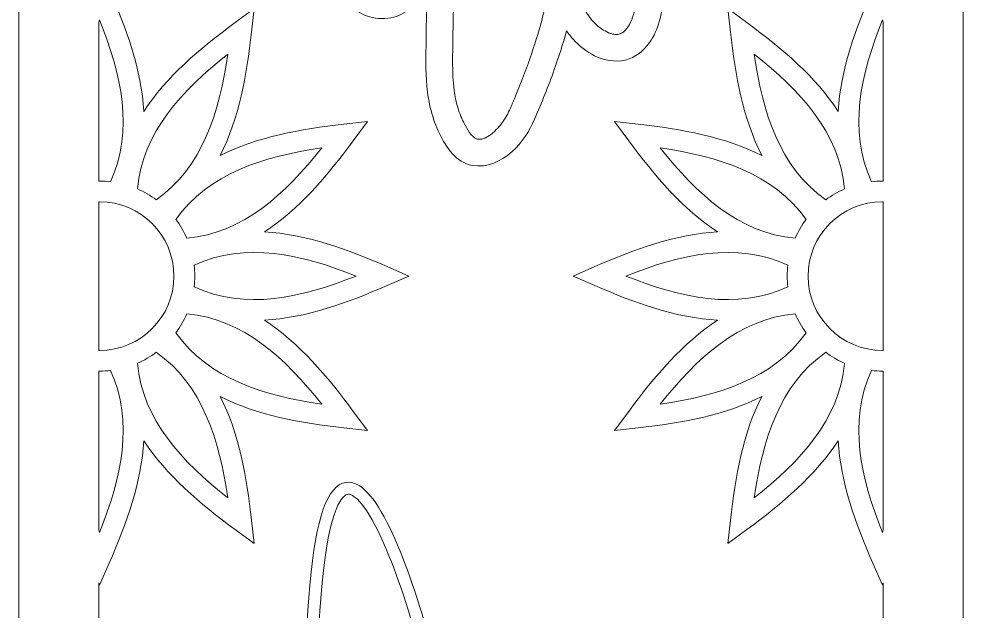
# Model space of a CAD drawing. Extents: x 1260 to 1740, y -1390 to 310.
# Drawn here: x 1259.7 to 1740.1, y -836.2 to -534.7 of the extents above; entities that cross this region are included whole.
import ezdxf

# ---------------------------------------------------------------- set-up
doc = ezdxf.new("R2010")
doc.units = 0
doc.header["$MEASUREMENT"] = 0
doc.layers.add('Layer 1', color=7, linetype='Continuous')

# ---------------------------------------------------------------- blocks, each defined once
blk = doc.blocks.new('block 2')
at = {"layer": 'Layer 1', "lineweight": 0}
for points, knots in [([(1594.127939652422, 214.6141463299191), (1594.127939652422, 214.6141463299191), (1594.127939652422, 215.7941390057003), (1594.127939652422, 215.7941390057003), (1594.127939652422, 267.8441267986691), (1551.937998246172, 310.0341292400753), (1499.897959183673, 310.0341292400753), (1447.857920121173, 310.0341292400753), (1405.667978714923, 267.8441267986691), (1405.667978714923, 215.7941390057003), (1405.667978714923, 215.7941390057003), (1405.667978714923, 214.6141463299191), (1405.667978714923, 214.6141463299191), (1405.667978714923, 214.6141463299191), (1259.718027543048, 214.6141463299191), (1259.718027543048, 214.6141463299191), (1259.718027543048, 214.6141463299191), (1259.718027543048, -1389.625965974768), (1259.718027543048, -1389.625965974768), (1259.718027543048, -1389.625965974768), (1740.077890824297, -1389.625965974768), (1740.077890824297, -1389.625965974768), (1740.077890824297, -1389.625965974768), (1740.077890824297, 214.6141463299191), (1740.077890824297, 214.6141463299191), (1740.077890824297, 214.6141463299191), (1594.127939652422, 214.6141463299191), (1594.127939652422, 214.6141463299191)], [0, 0, 0, 0, 1, 1, 1, 2, 2, 2, 3, 3, 3, 4, 4, 4, 5, 5, 5, 6, 6, 6, 7, 7, 7, 8, 8, 8, 9, 9, 9, 9]), ([(1690.907968949297, -1108.505848787268), (1668.337900589922, -1092.925770662268), (1644.03797383211, -1079.515858552893), (1616.007944535235, -1078.095936677893), (1607.417978714922, -1077.665882966956), (1598.637949418047, -1078.525868318518), (1590.347910355547, -1080.835926912268), (1588.417978714922, -1081.375843904456), (1586.51795430086, -1081.985829256018), (1584.637949418047, -1082.685902498206), (1583.397959183672, -1073.615956209143), (1580.347910355547, -1064.465809724768), (1577.917978714922, -1057.155873201331), (1577.49793476961, -1055.915882966956), (1577.097910355547, -1054.725819490393), (1576.728037308672, -1053.585926912268), (1572.587900589922, -1040.875843904456), (1565.877939652422, -1024.355946443518), (1555.667978714922, -1009.705799959143), (1577.347910355547, -984.8858536700809), (1587.147959183672, -952.5759171466434), (1589.637949418047, -943.2258194903934), (1590.677988480547, -943.3559464435184), (1591.74793476961, -943.4058732013309), (1592.827890824297, -943.3858536700809), (1599.927988480547, -943.2758683185184), (1606.347910355547, -938.8958634357059), (1609.988047074297, -931.6658829669559), (1613.187998246172, -925.3159073810184), (1613.607920121172, -918.1658829669559), (1613.657968949297, -913.3259171466434), (1613.807871293047, -893.6558732013309), (1607.488047074297, -874.0959366778934), (1595.847910355547, -858.2458390216434), (1591.857920121172, -852.8259171466434), (1588.077890824297, -849.0158585528934), (1583.948008011797, -846.2558487872684), (1575.718027543047, -840.7858780841434), (1566.24793476961, -840.1658829669559), (1557.968027543047, -844.5659073810184), (1550.337900589922, -848.6258439044559), (1543.147959183672, -857.3058976153934), (1536.51795430086, -870.4058732013309), (1536.51795430086, -870.4058732013309), (1536.448008011797, -870.2758683185184), (1536.448008011797, -870.2758683185184), (1536.448008011797, -870.2758683185184), (1533.99793476961, -875.6859024982059), (1533.99793476961, -875.6859024982059), (1533.978037308672, -875.7258194903934), (1533.958017777422, -875.7658585528934), (1533.937998246172, -875.8159073810184), (1517.687998246172, -911.6258439044559), (1509.527964066485, -964.4359024982059), (1507.927988480547, -975.6358536700809), (1504.557871293047, -974.9858292560184), (1501.03797383211, -974.5959366778934), (1497.377939652423, -974.5058487872684), (1497.377939652423, -974.5058487872684), (1497.218027543048, -974.5058487872684), (1497.218027543048, -974.5058487872684), (1494.847910355548, -974.5659073810184), (1492.557871293048, -974.7558487872684), (1490.317881058673, -975.0458878497684), (1490.218027543048, -947.3359269122684), (1482.057871293048, -899.5158585528934), (1469.667978714923, -854.4457901935184), (1463.277964066486, -831.1957901935184), (1456.437998246173, -811.3259171466434), (1449.897959183673, -797.0158585528934), (1441.978037308673, -779.6758927325809), (1434.777964066486, -771.0358780841434), (1427.887949418048, -770.6059464435184), (1418.057871293048, -769.9958390216434), (1411.867929886798, -784.5358780841434), (1408.427988480548, -816.3858536700809), (1400.757944535236, -887.4457901935184), (1410.698008011798, -935.2858780841434), (1420.387949418048, -962.9058732013309), (1428.917978714923, -987.2158097247684), (1438.607920121173, -1000.485829256018), (1442.347910355548, -1005.025868318518), (1430.187998246173, -1020.745839021643), (1422.437998246173, -1039.505848787268), (1417.857920121173, -1053.585926912268), (1417.488047074298, -1054.725819490393), (1417.087900589923, -1055.915882966956), (1416.677988480548, -1057.155873201331), (1413.577890824298, -1066.435902498206), (1409.507944535236, -1078.665882966956), (1409.377939652423, -1089.945790193518), (1406.698008011798, -1090.936024568518), (1404.087900589923, -1092.125965974768), (1401.577890824298, -1093.436024568518), (1387.617929886798, -1100.715809724768), (1376.667978714923, -1112.686024568518), (1362.357920121173, -1119.365956209143), (1361.257944535236, -1119.875965974768), (1361.887949418048, -1119.615956209143), (1360.757944535236, -1120.055897615393), (1359.907968949298, -1120.385731599768), (1359.047983597736, -1120.695790193518), (1358.177988480548, -1120.985829256018), (1356.337900589923, -1121.585926912268), (1354.458017777423, -1122.065907381018), (1352.547983597736, -1122.416005037268), (1352.228037308673, -1122.465809724768), (1351.897959183673, -1122.525868318518), (1351.567881058673, -1122.575917146643), (1351.567881058673, -1122.575917146643), (1351.537973832111, -1122.575917146643), (1351.537973832111, -1122.575917146643), (1351.367929886798, -1122.595936677893), (1351.087900589923, -1122.625965974768), (1350.997934769611, -1122.635731599768), (1350.127939652423, -1122.695790193518), (1349.247934769611, -1122.775868318518), (1348.377939652423, -1122.805897615393), (1346.397959183673, -1122.865956209143), (1344.427988480548, -1122.755848787268), (1342.458017777423, -1122.585926912268), (1342.347910355548, -1122.585926912268), (1341.937998246173, -1122.525868318518), (1341.807871293048, -1122.515858552893), (1341.807871293048, -1122.515858552893), (1341.797983597736, -1122.515858552893), (1341.777964066486, -1122.515858552893), (1341.488047074298, -1122.465809724768), (1341.208017777423, -1122.416005037268), (1340.917978714923, -1122.365956209143), (1340.047983597736, -1122.215809724768), (1339.177988480548, -1122.035878084143), (1338.327890824298, -1121.835926912268), (1336.488047074298, -1121.416005037268), (1334.687998246173, -1120.875965974768), (1332.907968949298, -1120.245839021643), (1330.057871293048, -1119.245839021643), (1326.887949418048, -1117.715809724768), (1323.617929886798, -1115.695790193518), (1317.307871293048, -1111.785878084143), (1312.427988480548, -1105.985829256018), (1307.177988480548, -1100.715809724768), (1305.497934769611, -1099.025868318518), (1302.887949418048, -1096.785878084143), (1300.337900589923, -1096.195790193518), (1300.337900589923, -1096.195790193518), (1300.337900589923, -821.8481339435184), (1300.337900589923, -821.8481339435184), (1300.337900589923, -821.8481339435184), (1300.808603714923, -822.9265030841434), (1300.808603714923, -822.9265030841434), (1300.808603714923, -822.9265030841434), (1305.641123246173, -811.8544815997684), (1305.641123246173, -811.8544815997684), (1314.521128128986, -791.5117081622684), (1322.140024613361, -770.4252823810184), (1323.282114457111, -749.4770401935184), (1334.745127152423, -767.0434464435184), (1351.873300980548, -781.4975480060184), (1369.731211136798, -794.6728409747684), (1369.731211136798, -794.6728409747684), (1379.452890824298, -801.8444718341434), (1379.452890824298, -801.8444718341434), (1379.452890824298, -801.8444718341434), (1378.102793168048, -789.8403214435184), (1378.102793168048, -789.8403214435184), (1375.620737503986, -767.7770890216434), (1371.665049027423, -745.7067765216434), (1362.174692582111, -726.9909562091434), (1380.888681839923, -736.4787491778934), (1402.955820511798, -740.4338273028934), (1425.016123246173, -742.9152726153934), (1425.016123246173, -742.9152726153934), (1437.020273636798, -744.2656144122684), (1437.020273636798, -744.2656144122684), (1437.020273636798, -744.2656144122684), (1429.848642777423, -734.5439347247684), (1429.848642777423, -734.5439347247684), (1416.671884964923, -716.6835831622684), (1402.215586136798, -699.5532120685184), (1384.646006058673, -688.0903214435184), (1405.591196488361, -686.9462784747684), (1426.674082230548, -679.3283585528934), (1447.013925980548, -670.4496964435184), (1447.013925980548, -670.4496964435184), (1458.086069535236, -665.6171769122684), (1458.086069535236, -665.6171769122684), (1458.086069535236, -665.6171769122684), (1447.013925980548, -660.7846573810184), (1447.013925980548, -660.7846573810184), (1426.671152543048, -651.9047745685184), (1405.585337113361, -644.2858780841434), (1384.637339066486, -643.1437882403934), (1402.203867386798, -631.6806534747684), (1416.658213089923, -614.5524796466434), (1429.833261918048, -596.6945694903934), (1429.833261918048, -596.6945694903934), (1437.004892777423, -586.9726456622684), (1437.004892777423, -586.9726456622684), (1437.004892777423, -586.9726456622684), (1425.000742386798, -588.3229874591434), (1425.000742386798, -588.3229874591434), (1402.938120316486, -590.8049210528934), (1380.867929886798, -594.7607315997684), (1362.152231644611, -604.2504776935184), (1371.639414261798, -585.5363663653934), (1375.594370316486, -563.4692276935184), (1378.075937699298, -541.4096573810184), (1378.075937699298, -541.4096573810184), (1379.426157425861, -529.4055069903934), (1379.426157425861, -529.4055069903934), (1379.426157425861, -529.4055069903934), (1369.704355668048, -536.5771378497684), (1369.704355668048, -536.5771378497684), (1351.844736527423, -549.7529190997684), (1334.715219925861, -564.2087296466434), (1323.251963089923, -581.7768448810184), (1322.108408402423, -560.8317765216434), (1314.490000199298, -539.7497452716434), (1305.610361527423, -519.4118546466434), (1305.610361527423, -519.4118546466434), (1300.777719925861, -508.3398331622684), (1300.777719925861, -508.3398331622684), (1300.777719925861, -508.3398331622684), (1300.337900589923, -509.3474015216434), (1300.337900589923, -509.3474015216434), (1300.337900589923, -509.3474015216434), (1300.337900589923, 174.0040999432003), (1300.337900589923, 174.0040999432003), (1300.337900589923, 174.0040999432003), (1431.427988480548, 174.0040999432003), (1431.427988480548, 174.0040999432003), (1440.738047074298, 160.9741316814816), (1453.677988480548, 150.7141219158566), (1468.767954300861, 144.6941023846066), (1468.247934769611, 144.3441267986691), (1467.728037308673, 143.9941512127316), (1467.218027543048, 143.6341048260128), (1467.218027543048, 143.6341048260128), (1466.897959183673, 143.4141341228878), (1466.897959183673, 143.4141341228878), (1432.978037308673, 119.3841048260128), (1405.948008011798, 76.2141219158566), (1386.557871293048, 15.09412679866909), (1368.667978714923, -41.26585855289341), (1360.988047074298, -101.2057999591434), (1357.687998246173, -141.5659073810184), (1354.797983597736, -177.1758927325809), (1352.488047074298, -211.8858536700809), (1356.157968949298, -244.9457901935184), (1360.698008011798, -285.8359269122684), (1373.687998246173, -316.2658585528934), (1395.847910355548, -338.0058487872684), (1403.817881058673, -345.8259171466434), (1412.847910355548, -352.6358536700809), (1422.667978714923, -358.3559464435184), (1416.857920121173, -358.9158829669559), (1411.067881058673, -359.6159562091434), (1405.307871293048, -360.5558976153934), (1390.177988480548, -363.0358780841434), (1375.137949418048, -367.4359024982059), (1361.837900589923, -375.2057999591434), (1354.857920121173, -379.2958878497684), (1348.347910355548, -384.3459366778934), (1342.718027543048, -390.1458634357059), (1337.817881058673, -395.2057999591434), (1333.317881058673, -400.8159073810184), (1329.547983597736, -406.7758683185184), (1327.427988480548, -410.1358536700809), (1325.677988480548, -413.6558732013309), (1324.167978714923, -417.3259171466434), (1322.677988480548, -420.9457901935184), (1321.807871293048, -424.6358536700809), (1321.367929886798, -428.5258683185184), (1320.488047074298, -436.4359024982059), (1323.407968949298, -444.4158829669559), (1329.087900589923, -449.9758194903934), (1332.617929886798, -453.4359024982059), (1337.137949418048, -456.0058487872684), (1341.978037308673, -457.0659073810184), (1346.847910355548, -458.1159562091434), (1351.567881058673, -457.9058732013309), (1356.417978714923, -456.8659562091434), (1358.037973832111, -456.5258683185184), (1359.677988480548, -456.2958878497684), (1361.327890824298, -456.0458878497684), (1361.057871293048, -459.4058732013309), (1361.277964066486, -462.7458390216434), (1361.897959183673, -466.0659073810184), (1363.198008011798, -473.0158585528934), (1367.187998246173, -479.5959366778934), (1373.208017777423, -483.4058732013309), (1378.257944535236, -486.5959366778934), (1384.708017777423, -487.5959366778934), (1390.557871293048, -486.8559464435184), (1393.587900589923, -486.4557999591434), (1396.517954300861, -485.8858536700809), (1399.357920121173, -484.7158097247684), (1402.557871293048, -483.4058732013309), (1405.567881058673, -481.8659562091434), (1408.387949418048, -479.8259171466434), (1409.968027543048, -478.6859024982059), (1411.468027543048, -477.4758194903934), (1412.927988480548, -476.2158097247684), (1413.087900589923, -483.0558976153934), (1413.647959183673, -489.8559464435184), (1414.667978714923, -496.6159562091434), (1415.777964066486, -504.0058487872684), (1417.647959183673, -511.2758683185184), (1420.927988480548, -518.0258683185184), (1424.238047074298, -524.8259171466434), (1429.448008011798, -530.3758439044559), (1436.577890824298, -533.1159562091434), (1440.517954300861, -534.6258439044559), (1444.887949418048, -534.7958878497684), (1449.017954300861, -534.1458634357059), (1452.787973832111, -533.5458878497684), (1456.097910355548, -531.6059464435184), (1458.997934769611, -529.1957901935184), (1462.687998246173, -526.1358536700809), (1465.287973832111, -521.8958634357059), (1467.397959183673, -517.5258683185184), (1467.247934769611, -526.8058976153934), (1466.997934769611, -536.0959366778934), (1466.877939652423, -545.3758439044559), (1466.787973832111, -553.2057999591434), (1466.537973832111, -561.0759171466434), (1467.267954300861, -568.8858536700809), (1468.057871293048, -577.3659562091434), (1469.988047074298, -585.4058732013309), (1473.667978714923, -593.1159562091434), (1476.997934769611, -600.0959366778934), (1482.157968949298, -607.8259171466434), (1490.397959183673, -609.2558487872684), (1498.097910355548, -610.5859269122684), (1505.007944535235, -607.2558487872684), (1510.647959183672, -602.2057999591434), (1515.698008011797, -597.6957901935184), (1519.407968949297, -591.8958634357059), (1522.077890824297, -585.7158097247684), (1525.667978714922, -577.4058732013309), (1529.067881058672, -569.0158585528934), (1532.107920121172, -560.4958390216434), (1534.417978714922, -554.0158585528934), (1536.51795430086, -547.4557999591434), (1538.337900589922, -540.8259171466434), (1539.397959183672, -542.3359269122684), (1540.547983597735, -543.7758683185184), (1541.797983597735, -545.1458634357059), (1544.817881058672, -548.4958390216434), (1548.547983597735, -551.5258683185184), (1552.627939652422, -553.4658097247684), (1557.567881058672, -555.8058976153934), (1562.857920121172, -556.9158829669559), (1568.26795430086, -555.6258439044559), (1573.437998246172, -554.3958634357059), (1577.468027543047, -550.9557999591434), (1580.53797383211, -546.7858780841434), (1582.867929886797, -543.6258439044559), (1584.377939652422, -539.7858780841434), (1585.51795430086, -536.0659073810184), (1586.78797383211, -531.8858536700809), (1587.448008011797, -527.5859269122684), (1588.007944535235, -523.2658585528934), (1588.897959183672, -516.2358292560184), (1589.01795430086, -509.1458634357059), (1588.978037308672, -502.0659073810184), (1588.927988480547, -493.8359269122684), (1588.708017777422, -485.5859269122684), (1588.208017777422, -477.3758439044559), (1588.317881058672, -477.4658097247684), (1588.448008011797, -477.5759171466434), (1588.557871293047, -477.6658829669559), (1593.657968949297, -481.6658829669559), (1599.327890824297, -485.0659073810184), (1605.76795430086, -486.3359269122684), (1608.718027543047, -486.9158829669559), (1611.78797383211, -487.2658585528934), (1614.797983597735, -486.9958390216434), (1618.427988480547, -486.6859024982059), (1621.667978714922, -485.8858536700809), (1624.968027543047, -484.2958878497684), (1631.327890824297, -481.2358292560184), (1635.597910355547, -474.7558487872684), (1637.427988480547, -468.0959366778934), (1638.507944535235, -464.1558732013309), (1638.757944535235, -460.0959366778934), (1638.468027543047, -456.0659073810184), (1639.147959183672, -456.1758927325809), (1639.817881058672, -456.2758683185184), (1640.468027543047, -456.3758439044559), (1643.907968949297, -456.9158829669559), (1647.327890824297, -457.7758683185184), (1650.827890824297, -457.8159073810184), (1655.738047074297, -457.8858536700809), (1660.677988480547, -456.6859024982059), (1664.978037308672, -454.3159073810184), (1668.988047074297, -452.0859269122684), (1672.468027543047, -448.6558732013309), (1674.877939652422, -444.7558487872684), (1677.107920121172, -441.1458634357059), (1678.208017777422, -437.0358780841434), (1678.51795430086, -432.8259171466434), (1678.78797383211, -429.1957901935184), (1678.208017777422, -425.4158829669559), (1677.228037308672, -421.9158829669559), (1676.177988480547, -418.1957901935184), (1674.597910355547, -414.5859269122684), (1672.797983597735, -411.1758927325809), (1669.387949418047, -404.7558487872684), (1664.907968949297, -398.8758439044559), (1660.117929886797, -393.4557999591434), (1654.948008011797, -387.6059464435184), (1649.027964066485, -382.4658097247684), (1642.547983597735, -378.0959366778934), (1629.807871293047, -369.5258683185184), (1614.887949418047, -364.4457901935184), (1599.897959183672, -361.5358780841434), (1593.087900589922, -360.2057999591434), (1586.228037308672, -359.2658585528934), (1579.347910355547, -358.5558976153934), (1589.277964066485, -352.7958878497684), (1598.417978714922, -345.9058732013309), (1606.478037308672, -338.0058487872684), (1628.637949418047, -316.2658585528934), (1641.627939652422, -285.8359269122684), (1646.167978714922, -244.9457901935184), (1649.837900589922, -211.8858536700809), (1647.527964066485, -177.1758927325809), (1644.637949418047, -141.5659073810184), (1641.337900589922, -101.2057999591434), (1633.657968949297, -41.26585855289341), (1615.76795430086, 15.09412679866909), (1596.377939652422, 76.2141219158566), (1569.347910355547, 119.3841048260128), (1535.417978714922, 143.4241438885128), (1535.417978714922, 143.4241438885128), (1535.137949418047, 143.6141463299191), (1535.137949418047, 143.6141463299191), (1534.297983597735, 144.2041121502316), (1533.448008011797, 144.7641097088253), (1532.587900589922, 145.3041487713253), (1547.01795430086, 151.4041243572628), (1559.397959183672, 161.4141341228878), (1568.387949418047, 174.0040999432003), (1568.387949418047, 174.0040999432003), (1699.458017777422, 174.0040999432003), (1699.458017777422, 174.0040999432003), (1699.458017777422, 174.0040999432003), (1699.458017777422, -509.3474015216434), (1699.458017777422, -509.3474015216434), (1699.458017777422, -509.3474015216434), (1699.018198441485, -508.3398331622684), (1699.018198441485, -508.3398331622684), (1699.018198441485, -508.3398331622684), (1694.185556839922, -519.4118546466434), (1694.185556839922, -519.4118546466434), (1685.305918168047, -539.7497452716434), (1677.687509964922, -560.8317765216434), (1676.543955277422, -581.7768448810184), (1665.080698441485, -564.2087296466434), (1647.951181839922, -549.7529190997684), (1630.091562699297, -536.5771378497684), (1630.091562699297, -536.5771378497684), (1620.369760941485, -529.4055069903934), (1620.369760941485, -529.4055069903934), (1620.369760941485, -529.4055069903934), (1621.719980668047, -541.4096573810184), (1621.719980668047, -541.4096573810184), (1624.20154805086, -563.4692276935184), (1628.156504105547, -585.5363663653934), (1637.643686722735, -604.2504776935184), (1618.927988480547, -594.7607315997684), (1596.85779805086, -590.8049210528934), (1574.795175980547, -588.3229874591434), (1574.795175980547, -588.3229874591434), (1562.791025589922, -586.9726456622684), (1562.791025589922, -586.9726456622684), (1562.791025589922, -586.9726456622684), (1569.962656449297, -596.6945694903934), (1569.962656449297, -596.6945694903934), (1583.137705277422, -614.5524796466434), (1597.592050980547, -631.6806534747684), (1615.15857930086, -643.1437882403934), (1594.210581253985, -644.2858780841434), (1573.124765824297, -651.9047745685184), (1552.781992386797, -660.7846573810184), (1552.781992386797, -660.7846573810184), (1541.70984883211, -665.6171769122684), (1541.70984883211, -665.6171769122684), (1541.70984883211, -665.6171769122684), (1552.781992386797, -670.4496964435184), (1552.781992386797, -670.4496964435184), (1573.121836136797, -679.3283585528934), (1594.204721878985, -686.9462784747684), (1615.149912308672, -688.0903214435184), (1597.580332230547, -699.5532120685184), (1583.124033402422, -716.6835831622684), (1569.947275589922, -734.5439347247684), (1569.947275589922, -734.5439347247684), (1562.775644730547, -744.2656144122684), (1562.775644730547, -744.2656144122684), (1562.775644730547, -744.2656144122684), (1574.779795121172, -742.9152726153934), (1574.779795121172, -742.9152726153934), (1596.840097855547, -740.4338273028934), (1618.907236527422, -736.4787491778934), (1637.621225785235, -726.9909562091434), (1628.130869339922, -745.7067765216434), (1624.17518086336, -767.7770890216434), (1621.693125199297, -789.8403214435184), (1621.693125199297, -789.8403214435184), (1620.343027543047, -801.8444718341434), (1620.343027543047, -801.8444718341434), (1620.343027543047, -801.8444718341434), (1630.064707230547, -794.6728409747684), (1630.064707230547, -794.6728409747684), (1647.922617386797, -781.4975480060184), (1665.050791214922, -767.0434464435184), (1676.513803910235, -749.4770401935184), (1677.655893753985, -770.4252823810184), (1685.27479023836, -791.5117081622684), (1694.154795121172, -811.8544815997684), (1694.154795121172, -811.8544815997684), (1698.987314652422, -822.9265030841434), (1698.987314652422, -822.9265030841434), (1698.987314652422, -822.9265030841434), (1699.458017777422, -821.8481339435184), (1699.458017777422, -821.8481339435184), (1699.458017777422, -821.8481339435184), (1699.458017777422, -1114.545887849768), (1699.458017777422, -1114.545887849768), (1696.627939652422, -1112.505848787268), (1693.777964066485, -1110.485829256018), (1690.907968949297, -1108.505848787268)], [0, 0, 0, 0, 1, 1, 1, 2, 2, 2, 3, 3, 3, 4, 4, 4, 5, 5, 5, 6, 6, 6, 7, 7, 7, 8, 8, 8, 9, 9, 9, 10, 10, 10, 11, 11, 11, 12, 12, 12, 13, 13, 13, 14, 14, 14, 15, 15, 15, 16, 16, 16, 17, 17, 17, 18, 18, 18, 19, 19, 19, 20, 20, 20, 21, 21, 21, 22, 22, 22, 23, 23, 23, 24, 24, 24, 25, 25, 25, 26, 26, 26, 27, 27, 27, 28, 28, 28, 29, 29, 29, 30, 30, 30, 31, 31, 31, 32, 32, 32, 33, 33, 33, 34, 34, 34, 35, 35, 35, 36, 36, 36, 37, 37, 37, 38, 38, 38, 39, 39, 39, 40, 40, 40, 41, 41, 41, 42, 42, 42, 43, 43, 43, 44, 44, 44, 45, 45, 45, 46, 46, 46, 47, 47, 47, 48, 48, 48, 49, 49, 49, 50, 50, 50, 51, 51, 51, 52, 52, 52, 53, 53, 53, 54, 54, 54, 55, 55, 55, 56, 56, 56, 57, 57, 57, 58, 58, 58, 59, 59, 59, 60, 60, 60, 61, 61, 61, 62, 62, 62, 63, 63, 63, 64, 64, 64, 65, 65, 65, 66, 66, 66, 67, 67, 67, 68, 68, 68, 69, 69, 69, 70, 70, 70, 71, 71, 71, 72, 72, 72, 73, 73, 73, 74, 74, 74, 75, 75, 75, 76, 76, 76, 77, 77, 77, 78, 78, 78, 79, 79, 79, 80, 80, 80, 81, 81, 81, 82, 82, 82, 83, 83, 83, 84, 84, 84, 85, 85, 85, 86, 86, 86, 87, 87, 87, 88, 88, 88, 89, 89, 89, 90, 90, 90, 91, 91, 91, 92, 92, 92, 93, 93, 93, 94, 94, 94, 95, 95, 95, 96, 96, 96, 97, 97, 97, 98, 98, 98, 99, 99, 99, 100, 100, 100, 101, 101, 101, 102, 102, 102, 103, 103, 103, 104, 104, 104, 105, 105, 105, 106, 106, 106, 107, 107, 107, 108, 108, 108, 109, 109, 109, 110, 110, 110, 111, 111, 111, 112, 112, 112, 113, 113, 113, 114, 114, 114, 115, 115, 115, 116, 116, 116, 117, 117, 117, 118, 118, 118, 119, 119, 119, 120, 120, 120, 121, 121, 121, 122, 122, 122, 123, 123, 123, 124, 124, 124, 125, 125, 125, 126, 126, 126, 127, 127, 127, 128, 128, 128, 129, 129, 129, 130, 130, 130, 131, 131, 131, 132, 132, 132, 133, 133, 133, 134, 134, 134, 135, 135, 135, 136, 136, 136, 137, 137, 137, 138, 138, 138, 139, 139, 139, 140, 140, 140, 141, 141, 141, 142, 142, 142, 143, 143, 143, 144, 144, 144, 145, 145, 145, 146, 146, 146, 147, 147, 147, 148, 148, 148, 149, 149, 149, 150, 150, 150, 151, 151, 151, 152, 152, 152, 153, 153, 153, 154, 154, 154, 155, 155, 155, 156, 156, 156, 157, 157, 157, 158, 158, 158, 159, 159, 159, 160, 160, 160, 161, 161, 161, 162, 162, 162, 163, 163, 163, 164, 164, 164, 165, 165, 165, 166, 166, 166, 167, 167, 167, 168, 168, 168, 169, 169, 169, 170, 170, 170, 171, 171, 171, 172, 172, 172, 173, 173, 173, 174, 174, 174, 175, 175, 175, 176, 176, 176, 177, 177, 177, 178, 178, 178, 178]), ([(1567.157968949297, -541.3758439044559), (1566.877939652422, -541.5558976153934), (1566.587900589922, -541.7358292560184), (1566.28797383211, -541.9058732013309), (1566.187998246172, -541.9557999591434), (1565.927988480547, -542.0859269122684), (1565.718027543047, -542.1758927325809), (1565.647959183672, -542.2158097247684), (1565.577890824297, -542.2358292560184), (1565.547983597735, -542.2458390216434), (1565.137949418047, -542.3758439044559), (1564.708017777422, -542.4658097247684), (1564.297983597735, -542.5659073810184), (1563.687998246172, -542.5959366778934), (1563.077890824297, -542.5959366778934), (1562.468027543047, -542.5558976153934), (1561.968027543047, -542.4557999591434), (1561.478037308672, -542.3459366778934), (1560.988047074297, -542.2158097247684), (1560.687998246172, -542.1159562091434), (1560.387949418047, -542.0258683185184), (1560.087900589922, -541.9258927325809), (1559.968027543047, -541.8758439044559), (1559.797983597735, -541.8058976153934), (1559.627939652422, -541.7358292560184), (1558.478037308672, -541.1658829669559), (1557.337900589922, -540.5759171466434), (1556.24793476961, -539.8459366778934), (1555.897959183672, -539.6159562091434), (1555.557871293047, -539.3659562091434), (1555.208017777422, -539.1159562091434), (1554.617929886797, -538.6358536700809), (1554.03797383211, -538.1358536700809), (1553.478037308672, -537.6059464435184), (1552.347910355547, -536.5558976153934), (1551.28797383211, -535.4158829669559), (1550.297983597735, -534.2158097247684), (1550.317881058672, -534.2558487872684), (1550.357920121172, -534.2958878497684), (1550.387949418047, -534.3459366778934), (1550.347910355547, -534.2958878497684), (1550.317881058672, -534.2558487872684), (1550.277964066485, -534.2057999591434), (1550.277964066485, -534.2057999591434), (1550.277964066485, -534.1960343341434), (1550.277964066485, -534.1960343341434), (1550.278818558672, -534.1970108966434), (1550.279795121172, -534.1983536700809), (1550.280527543047, -534.1993302325809), (1550.285288285235, -534.2053116778934), (1550.290781449297, -534.2106827716434), (1550.295664261797, -534.2165421466434), (1549.913828324297, -533.6706437091434), (1549.77381367586, -533.4811905841434), (1549.761728714922, -533.4732560138309), (1549.76111836336, -533.4711808185184), (1549.757944535235, -533.4694718341434), (1549.757944535235, -533.4658097247684), (1549.317881058672, -532.8559464435184), (1548.927988480547, -532.2358292560184), (1548.53797383211, -531.5959366778934), (1547.647959183672, -530.1258439044559), (1546.877939652422, -528.5959366778934), (1546.157968949297, -527.0258683185184), (1546.137949418047, -526.9658097247684), (1546.107920121172, -526.8858536700809), (1546.087900589922, -526.8259171466434), (1545.907968949297, -526.3559464435184), (1545.728037308672, -525.8858536700809), (1545.557871293047, -525.4058732013309), (1545.26795430086, -524.5759171466434), (1545.007944535235, -523.7258194903934), (1544.76795430086, -522.8758439044559), (1544.317881058672, -521.2858780841434), (1543.988047074297, -519.6658829669559), (1543.728037308672, -518.0458878497684), (1543.667978714922, -517.4958390216434), (1543.617929886797, -516.9557999591434), (1543.577890824297, -516.4058732013309), (1543.958017777422, -513.9158829669559), (1544.297983597735, -511.4158829669559), (1544.577890824297, -508.8958634357059), (1544.797983597735, -506.8459366778934), (1544.988047074297, -504.7858780841434), (1545.127939652422, -502.7358292560184), (1545.367929886797, -499.3559464435184), (1542.357920121172, -496.4658097247684), (1539.218027543047, -496.0358780841434), (1535.827890824297, -495.5859269122684), (1532.777964066485, -497.6558732013309), (1531.74793476961, -500.9258927325809), (1530.208017777422, -505.8359269122684), (1529.667978714922, -510.9258927325809), (1529.958017777422, -515.9858292560184), (1527.78797383211, -529.0859269122684), (1524.187998246172, -541.9258927325809), (1519.827890824297, -554.4658097247684), (1517.377939652422, -561.5058487872684), (1514.677988480547, -568.4557999591434), (1511.817881058672, -575.3459366778934), (1511.757944535235, -575.4557999591434), (1511.607920121172, -575.8359269122684), (1511.488047074297, -576.1159562091434), (1511.407968949297, -576.3058976153934), (1511.327890824297, -576.4958390216434), (1511.28797383211, -576.5759171466434), (1510.917978714922, -577.4557999591434), (1510.53797383211, -578.3359269122684), (1510.157968949297, -579.2158097247684), (1509.597910355547, -580.5058487872684), (1509.03797383211, -581.7758683185184), (1508.387949418047, -583.0058487872684), (1507.757944535235, -584.1957901935184), (1507.077890824297, -585.3659562091434), (1506.327890824297, -586.4858292560184), (1505.988047074297, -586.9958390216434), (1505.647959183672, -587.4958390216434), (1505.28797383211, -587.9958390216434), (1505.24793476961, -588.0558976153934), (1505.137949418047, -588.1859024982059), (1505.03797383211, -588.3259171466434), (1504.968027543047, -588.4158829669559), (1504.887949418047, -588.4958390216434), (1504.857920121172, -588.5458878497684), (1503.897959183672, -589.7158097247684), (1502.877939652422, -590.8359269122684), (1501.777964066485, -591.8758439044559), (1501.327890824297, -592.3159073810184), (1500.837900589923, -592.7258194903934), (1500.347910355548, -593.1458634357059), (1500.107920121173, -593.2858780841434), (1499.637949418048, -593.7057999591434), (1499.567881058673, -593.7558487872684), (1499.027964066486, -594.1159562091434), (1498.478037308673, -594.4658097247684), (1497.907968949298, -594.7858780841434), (1497.597910355548, -594.9658097247684), (1497.277964066486, -595.1258439044559), (1496.958017777423, -595.2958878497684), (1496.897959183673, -595.3259171466434), (1496.777964066486, -595.3758439044559), (1496.667978714923, -595.4258927325809), (1496.617929886798, -595.4557999591434), (1496.567881058673, -595.4758194903934), (1496.527964066486, -595.4858292560184), (1496.247934769611, -595.5859269122684), (1495.958017777423, -595.6758927325809), (1495.677988480548, -595.7558487872684), (1495.357920121173, -595.8459366778934), (1495.037973832111, -595.9258927325809), (1494.708017777423, -595.9858292560184), (1494.287973832111, -596.0058487872684), (1493.857920121173, -596.0058487872684), (1493.427988480548, -595.9958390216434), (1493.177988480548, -595.9359024982059), (1492.937998246173, -595.8858536700809), (1492.698008011798, -595.8058976153934), (1492.597910355548, -595.7858780841434), (1492.517954300861, -595.7558487872684), (1492.437998246173, -595.7158097247684), (1491.997934769611, -595.4858292560184), (1491.577890824298, -595.2358292560184), (1491.167978714923, -594.9658097247684), (1491.027964066486, -594.8659562091434), (1490.907968949298, -594.7458390216434), (1490.787973832111, -594.6458634357059), (1490.267954300861, -594.1558732013309), (1489.807871293048, -593.6258439044559), (1489.327890824298, -593.0959366778934), (1489.167978714923, -592.8559464435184), (1488.988047074298, -592.6059464435184), (1488.827890824298, -592.3559464435184), (1487.827890824298, -590.8459366778934), (1486.937998246173, -589.2558487872684), (1486.127939652423, -587.6458634357059), (1485.728037308673, -586.8958634357059), (1485.367929886798, -586.1258439044559), (1485.017954300861, -585.3659562091434), (1485.007944535236, -585.3359269122684), (1484.997934769611, -585.3259171466434), (1484.997934769611, -585.2958878497684), (1484.997934769611, -585.2958878497684), (1484.997934769611, -585.2958878497684), (1484.997934769611, -585.2858780841434), (1484.997934769611, -585.2858780841434), (1484.958017777423, -585.2057999591434), (1484.867929886798, -584.9858292560184), (1484.857920121173, -584.9658097247684), (1484.847910355548, -584.9557999591434), (1484.837900589923, -584.9457901935184), (1484.827890824298, -584.9258927325809), (1484.827890824298, -584.9058732013309), (1484.807871293048, -584.8858536700809), (1484.787973832111, -584.8259171466434), (1484.757944535236, -584.7758683185184), (1484.728037308673, -584.7158097247684), (1484.728037308673, -584.7057999591434), (1484.718027543048, -584.6859024982059), (1484.708017777423, -584.6658829669559), (1484.708017777423, -584.6658829669559), (1484.708017777423, -584.6558732013309), (1484.708017777423, -584.6558732013309), (1484.667978714923, -584.5458878497684), (1484.617929886798, -584.4457901935184), (1484.587900589923, -584.3559464435184), (1483.997934769611, -582.8659562091434), (1483.468027543048, -581.3459366778934), (1483.007944535236, -579.8058976153934), (1482.157968949298, -576.9557999591434), (1481.557871293048, -574.0358780841434), (1481.127939652423, -571.0859269122684), (1480.037973832111, -561.9758194903934), (1480.407968949298, -552.7158097247684), (1480.527964066486, -543.5659073810184), (1480.687998246173, -532.0959366778934), (1481.027964066486, -520.6159562091434), (1481.127939652423, -509.1558732013309), (1481.187998246173, -502.7158097247684), (1481.157968949298, -496.2558487872684), (1480.988047074298, -489.8058976153934), (1480.907968949298, -487.0659073810184), (1479.327890824298, -484.6558732013309), (1476.797983597736, -483.5959366778934), (1474.238047074298, -482.5158585528934), (1471.377939652423, -483.0959366778934), (1469.357920121173, -484.9958390216434), (1464.087900589923, -489.9359024982059), (1461.437998246173, -497.1159562091434), (1458.728037308673, -503.6258439044559), (1458.427988480548, -504.3259171466434), (1458.137949418048, -505.0358780841434), (1457.837900589923, -505.7458390216434), (1457.667978714923, -506.1658829669559), (1457.478037308673, -506.5859269122684), (1457.287973832111, -507.0158585528934), (1456.627939652423, -508.5358780841434), (1455.937998246173, -510.0558976153934), (1455.177988480548, -511.5458878497684), (1454.458017777423, -512.9758194903934), (1453.667978714923, -514.3758439044559), (1452.797983597736, -515.7158097247684), (1452.607920121173, -516.0158585528934), (1452.407968949298, -516.3159073810184), (1452.198008011798, -516.6059464435184), (1452.177988480548, -516.6458634357059), (1452.147959183673, -516.6859024982059), (1452.117929886798, -516.7258194903934), (1452.077890824298, -516.7858780841434), (1452.037973832111, -516.8359269122684), (1451.997934769611, -516.8858536700809), (1451.978037308673, -516.9058732013309), (1451.968027543048, -516.9158829669559), (1451.958017777423, -516.9359024982059), (1451.958017777423, -516.9359024982059), (1451.948008011798, -516.9359024982059), (1451.948008011798, -516.9359024982059), (1451.948008011798, -516.9359024982059), (1451.948008011798, -516.9359024982059), (1451.948008011798, -516.9457901935184), (1451.937998246173, -516.9557999591434), (1451.927988480548, -516.9557999591434), (1451.917978714923, -516.9658097247684), (1451.877939652423, -517.0158585528934), (1451.837900589923, -517.0859269122684), (1451.787973832111, -517.1358536700809), (1451.777964066486, -517.1458634357059), (1451.767954300861, -517.1458634357059), (1451.767954300861, -517.1558732013309), (1451.747934769611, -517.1957901935184), (1451.718027543048, -517.2258194903934), (1451.687998246173, -517.2558487872684), (1451.677988480548, -517.2658585528934), (1451.677988480548, -517.2658585528934), (1451.677988480548, -517.2758683185184), (1451.677988480548, -517.2758683185184), (1451.667978714923, -517.2758683185184), (1451.657968949298, -517.2858780841434), (1451.657968949298, -517.2958878497684), (1451.657968949298, -517.2958878497684), (1451.647959183673, -517.2958878497684), (1451.617929886798, -517.3359269122684), (1451.587900589923, -517.3758439044559), (1451.557871293048, -517.4158829669559), (1451.337900589923, -517.6658829669559), (1451.137949418048, -517.8958634357059), (1450.907968949298, -518.1358536700809), (1450.587900589923, -518.4658097247684), (1450.257944535236, -518.7758683185184), (1449.917978714923, -519.0859269122684), (1450.047983597736, -518.9858292560184), (1450.137949418048, -518.9058732013309), (1450.198008011798, -518.8758439044559), (1450.067881058673, -518.9958390216434), (1449.787973832111, -519.2358292560184), (1449.527964066486, -519.4158829669559), (1449.517954300861, -519.4258927325809), (1449.497934769611, -519.4359024982059), (1449.488047074298, -519.4557999591434), (1449.468027543048, -519.4758194903934), (1449.437998246173, -519.4958390216434), (1449.407968949298, -519.5058487872684), (1449.087900589923, -519.7158097247684), (1448.747934769611, -519.9258927325809), (1448.407968949298, -520.1258439044559), (1448.228037308673, -520.2158097247684), (1448.037973832111, -520.3058976153934), (1447.857920121173, -520.4058732013309), (1447.807871293048, -520.4258927325809), (1447.738047074298, -520.4457901935184), (1447.687998246173, -520.4658097247684), (1447.147959183673, -520.6358536700809), (1446.607920121173, -520.7658585528934), (1446.047983597736, -520.8758439044559), (1445.137949418048, -520.9359024982059), (1444.228037308673, -520.9158829669559), (1443.317881058673, -520.8459366778934), (1442.488047074298, -520.6957901935184), (1441.657968949298, -520.4758194903934), (1440.847910355548, -520.2057999591434), (1440.637949418048, -520.1059464435184), (1440.327890824298, -519.9958390216434), (1440.218027543048, -519.9457901935184), (1439.667978714923, -519.6658829669559), (1439.147959183673, -519.3559464435184), (1438.627939652423, -519.0158585528934), (1438.497934769611, -518.9258927325809), (1438.357920121173, -518.8259171466434), (1438.228037308673, -518.7358292560184), (1437.807871293048, -518.3858536700809), (1437.417978714923, -518.0358780841434), (1437.037973832111, -517.6458634357059), (1436.667978714923, -517.2958878497684), (1436.337900589923, -516.9158829669559), (1436.007944535236, -516.5358780841434), (1436.037973832111, -516.5759171466434), (1436.057871293048, -516.6059464435184), (1436.067881058673, -516.6258439044559), (1436.017954300861, -516.5859269122684), (1435.887949418048, -516.4258927325809), (1435.747934769611, -516.2458390216434), (1435.827890824298, -516.3459366778934), (1435.927988480548, -516.4359024982059), (1436.007944535236, -516.5358780841434), (1435.917978714923, -516.4258927325809), (1435.747934769611, -516.2158097247684), (1435.458017777423, -515.8858536700809), (1435.478037308673, -515.9058732013309), (1435.497934769611, -515.9359024982059), (1435.507944535236, -515.9557999591434), (1435.497934769611, -515.9359024982059), (1435.478037308673, -515.9258927325809), (1435.468027543048, -515.9158829669559), (1435.468027543048, -515.9058732013309), (1435.458017777423, -515.8958634357059), (1435.448008011798, -515.8858536700809), (1434.667978714923, -514.7758683185184), (1433.958017777423, -513.6059464435184), (1433.317881058673, -512.4058732013309), (1433.027964066486, -511.8559464435184), (1432.747934769611, -511.2858780841434), (1432.478037308673, -510.7258194903934), (1432.347910355548, -510.4457901935184), (1432.228037308673, -510.1658829669559), (1432.097910355548, -509.8958634357059), (1431.027964066486, -507.1558732013309), (1430.147959183673, -504.3459366778934), (1429.448008011798, -501.4858292560184), (1428.698008011798, -498.4158829669559), (1428.137949418048, -495.2958878497684), (1427.677988480548, -492.1658829669559), (1426.577890824298, -483.3858536700809), (1426.267954300861, -474.4557999591434), (1426.607920121173, -465.6258439044559), (1426.757944535236, -461.5558976153934), (1427.117929886798, -457.4958390216434), (1427.627939652423, -453.4658097247684), (1429.367929886798, -441.3058976153934), (1432.667978714923, -429.4359024982059), (1437.198008011798, -418.0258683185184), (1437.478037308673, -417.3058976153934), (1437.767954300861, -416.5959366778934), (1438.057871293048, -415.8758439044559), (1438.147959183673, -415.6758927325809), (1438.238047074298, -415.4658097247684), (1438.317881058673, -415.2558487872684), (1438.968027543048, -413.7558487872684), (1439.617929886798, -412.2658585528934), (1440.307871293048, -410.7858780841434), (1441.597910355548, -407.9758194903934), (1442.948008011798, -405.1957901935184), (1444.367929886798, -402.4359024982059), (1447.277964066486, -396.7858780841434), (1450.427988480548, -391.2758683185184), (1453.797983597736, -385.8858536700809), (1456.267954300861, -381.9258927325809), (1458.867929886798, -378.0258683185184), (1461.517954300861, -374.1859024982059), (1474.208017777423, -377.4258927325809), (1487.468027543048, -379.1258439044559), (1500.948008011798, -379.1458634357059), (1500.948008011798, -379.1458634357059), (1501.228037308672, -379.1458634357059), (1501.228037308672, -379.1458634357059), (1513.958017777422, -379.1458634357059), (1526.488047074297, -377.6458634357059), (1538.51795430086, -374.7758683185184), (1540.01795430086, -376.4557999591434), (1541.488047074297, -378.1758927325809), (1542.907968949297, -379.9359024982059), (1543.367929886797, -380.5158585528934), (1543.887949418047, -381.0859269122684), (1544.297983597735, -381.6957901935184), (1544.547983597735, -382.0258683185184), (1544.797983597735, -382.3559464435184), (1545.03797383211, -382.6859024982059), (1545.958017777422, -383.9258927325809), (1546.847910355547, -385.1859024982059), (1547.718027543047, -386.4557999591434), (1551.297983597735, -391.6558732013309), (1554.478037308672, -397.1258439044559), (1557.28797383211, -402.7658585528934), (1557.948008011797, -404.1159562091434), (1558.597910355547, -405.4658097247684), (1559.218027543047, -406.8359269122684), (1559.53797383211, -407.5458878497684), (1559.857920121172, -408.2658585528934), (1560.167978714922, -408.9758194903934), (1560.307871293047, -409.2758683185184), (1560.427988480547, -409.5759171466434), (1560.567881058672, -409.8758439044559), (1561.74793476961, -412.7458390216434), (1562.847910355547, -415.6358536700809), (1563.867929886797, -418.5659073810184), (1565.887949418047, -424.4158829669559), (1567.577890824297, -430.3858536700809), (1568.988047074297, -436.4058732013309), (1570.53797383211, -443.0558976153934), (1571.728037308672, -449.7958878497684), (1572.657968949297, -456.5458878497684), (1573.867929886797, -465.9158829669559), (1574.577890824297, -475.3359269122684), (1574.978037308672, -484.7758683185184), (1575.327890824297, -493.3958634357059), (1575.527964066485, -502.0558976153934), (1575.297983597735, -510.6957901935184), (1575.177988480547, -514.8459366778934), (1574.917978714922, -518.9958390216434), (1574.397959183672, -523.1159562091434), (1574.047983597735, -525.4858292560184), (1573.607920121172, -527.8459366778934), (1573.01795430086, -530.1558732013309), (1572.708017777422, -531.3858536700809), (1572.347910355547, -532.6258439044559), (1571.948008011797, -533.8259171466434), (1571.74793476961, -534.3758439044559), (1571.53797383211, -534.9258927325809), (1571.337900589922, -535.4758194903934), (1571.257944535235, -535.6458634357059), (1571.187998246172, -535.8058976153934), (1571.107920121172, -535.9658097247684), (1570.597910355547, -537.0358780841434), (1570.01795430086, -538.0859269122684), (1569.367929886797, -539.0759171466434), (1569.317881058672, -539.1558732013309), (1569.257944535235, -539.2358292560184), (1569.198008011797, -539.3159073810184), (1568.867929886797, -539.6558732013309), (1568.577890824297, -540.0659073810184), (1568.257944535235, -540.4158829669559), (1568.087900589922, -540.5759171466434), (1567.887949418047, -540.8058976153934), (1567.677988480547, -541.0158585528934), (1567.667978714922, -541.0158585528934), (1567.667978714922, -541.0258683185184), (1567.657968949297, -541.0358780841434), (1567.427988480547, -541.2658585528934), (1567.167978714922, -541.4958390216434), (1566.917978714922, -541.6159562091434), (1567.167978714922, -541.4158829669559), (1567.407968949297, -541.2258194903934), (1567.657968949297, -541.0358780841434), (1567.49793476961, -541.1458634357059), (1567.317881058672, -541.2558487872684), (1567.157968949297, -541.3758439044559)], [0, 0, 0, 0, 1, 1, 1, 2, 2, 2, 3, 3, 3, 4, 4, 4, 5, 5, 5, 6, 6, 6, 7, 7, 7, 8, 8, 8, 9, 9, 9, 10, 10, 10, 11, 11, 11, 12, 12, 12, 13, 13, 13, 14, 14, 14, 15, 15, 15, 16, 16, 16, 17, 17, 17, 18, 18, 18, 19, 19, 19, 20, 20, 20, 21, 21, 21, 22, 22, 22, 23, 23, 23, 24, 24, 24, 25, 25, 25, 26, 26, 26, 27, 27, 27, 28, 28, 28, 29, 29, 29, 30, 30, 30, 31, 31, 31, 32, 32, 32, 33, 33, 33, 34, 34, 34, 35, 35, 35, 36, 36, 36, 37, 37, 37, 38, 38, 38, 39, 39, 39, 40, 40, 40, 41, 41, 41, 42, 42, 42, 43, 43, 43, 44, 44, 44, 45, 45, 45, 46, 46, 46, 47, 47, 47, 48, 48, 48, 49, 49, 49, 50, 50, 50, 51, 51, 51, 52, 52, 52, 53, 53, 53, 54, 54, 54, 55, 55, 55, 56, 56, 56, 57, 57, 57, 58, 58, 58, 59, 59, 59, 60, 60, 60, 61, 61, 61, 62, 62, 62, 63, 63, 63, 64, 64, 64, 65, 65, 65, 66, 66, 66, 67, 67, 67, 68, 68, 68, 69, 69, 69, 70, 70, 70, 71, 71, 71, 72, 72, 72, 73, 73, 73, 74, 74, 74, 75, 75, 75, 76, 76, 76, 77, 77, 77, 78, 78, 78, 79, 79, 79, 80, 80, 80, 81, 81, 81, 82, 82, 82, 83, 83, 83, 84, 84, 84, 85, 85, 85, 86, 86, 86, 87, 87, 87, 88, 88, 88, 89, 89, 89, 90, 90, 90, 91, 91, 91, 92, 92, 92, 93, 93, 93, 94, 94, 94, 95, 95, 95, 96, 96, 96, 97, 97, 97, 98, 98, 98, 99, 99, 99, 100, 100, 100, 101, 101, 101, 102, 102, 102, 103, 103, 103, 104, 104, 104, 105, 105, 105, 106, 106, 106, 107, 107, 107, 108, 108, 108, 109, 109, 109, 110, 110, 110, 111, 111, 111, 112, 112, 112, 113, 113, 113, 114, 114, 114, 115, 115, 115, 116, 116, 116, 117, 117, 117, 118, 118, 118, 119, 119, 119, 120, 120, 120, 121, 121, 121, 122, 122, 122, 123, 123, 123, 124, 124, 124, 125, 125, 125, 126, 126, 126, 127, 127, 127, 128, 128, 128, 129, 129, 129, 130, 130, 130, 131, 131, 131, 132, 132, 132, 133, 133, 133, 134, 134, 134, 135, 135, 135, 136, 136, 136, 137, 137, 137, 138, 138, 138, 139, 139, 139, 140, 140, 140, 141, 141, 141, 142, 142, 142, 143, 143, 143, 144, 144, 144, 145, 145, 145, 146, 146, 146, 147, 147, 147, 148, 148, 148, 149, 149, 149, 150, 150, 150, 151, 151, 151, 152, 152, 152, 153, 153, 153, 154, 154, 154, 155, 155, 155, 156, 156, 156, 157, 157, 157, 158, 158, 158, 159, 159, 159, 160, 160, 160, 161, 161, 161, 161]), ([(1306.339243363361, -617.5810440997684), (1304.517832230548, -617.3720597247684), (1302.669565628986, -617.2534073810184), (1300.793222855548, -617.2534073810184), (1300.640268753986, -617.2534073810184), (1300.490488480548, -617.2658585528934), (1300.337900589923, -617.2675675372684), (1300.337900589923, -617.2675675372684), (1300.337900589923, -536.3034562091434), (1300.337900589923, -536.3034562091434), (1300.485239457111, -535.9284562091434), (1300.628672074298, -535.5529679278934), (1300.777719925861, -535.1784562091434), (1311.774179886798, -562.8317765216434), (1318.391611527423, -591.3449601153934), (1306.339243363361, -617.5810440997684)], [0, 0, 0, 0, 1, 1, 1, 2, 2, 2, 3, 3, 3, 4, 4, 4, 5, 5, 5, 5]), ([(1699.458017777422, -617.2675675372684), (1699.305429886797, -617.2658585528934), (1699.15564961336, -617.2534073810184), (1699.002695511797, -617.2534073810184), (1697.12635273836, -617.2534073810184), (1695.278086136797, -617.3720597247684), (1693.456675003985, -617.5810440997684), (1681.404306839922, -591.3449601153934), (1688.021738480547, -562.8317765216434), (1699.018198441485, -535.1784562091434), (1699.167246293047, -535.5529679278934), (1699.310678910235, -535.9284562091434), (1699.458017777422, -536.3034562091434), (1699.458017777422, -536.3034562091434), (1699.458017777422, -617.2675675372684), (1699.458017777422, -617.2675675372684)], [0, 0, 0, 0, 1, 1, 1, 2, 2, 2, 3, 3, 3, 4, 4, 4, 5, 5, 5, 5]), ([(1329.611338089923, -626.7997940997684), (1326.646250199298, -624.5934952716434), (1323.418711136798, -622.7233780841434), (1319.988291214923, -621.2343644122684), (1322.667002152423, -592.4853409747684), (1342.651865433673, -571.1005753497684), (1366.006845902423, -552.6474503497684), (1361.703623246173, -582.1037491778934), (1353.175547074298, -610.1054581622684), (1329.611338089923, -626.7997940997684)], [0, 0, 0, 0, 1, 1, 1, 2, 2, 2, 3, 3, 3, 3]), ([(1633.789072464922, -552.6474503497684), (1657.144052933672, -571.1005753497684), (1677.128916214922, -592.4853409747684), (1679.807627152422, -621.2343644122684), (1676.377207230547, -622.7233780841434), (1673.149668168047, -624.5934952716434), (1670.184580277422, -626.7997940997684), (1646.620371293047, -610.1054581622684), (1638.092295121172, -582.1037491778934), (1633.789072464922, -552.6474503497684)], [0, 0, 0, 0, 1, 1, 1, 2, 2, 2, 3, 3, 3, 3]), ([(1345.178965043048, -646.4103898028934), (1343.687998246173, -642.9809464435184), (1341.816904496173, -639.7538956622684), (1339.608896683673, -636.7900284747684), (1356.302866410236, -613.2241105060184), (1384.305551957111, -604.6953019122684), (1413.762949418048, -600.3920792560184), (1395.310312699298, -623.7460831622684), (1373.926523636798, -643.7294815997684), (1345.178965043048, -646.4103898028934)], [0, 0, 0, 0, 1, 1, 1, 2, 2, 2, 3, 3, 3, 3]), ([(1660.187021683672, -636.7900284747684), (1657.979013871172, -639.7538956622684), (1656.107920121172, -642.9809464435184), (1654.616953324297, -646.4103898028934), (1625.869394730547, -643.7294815997684), (1604.485605668047, -623.7460831622684), (1586.032968949297, -600.3920792560184), (1615.490366410235, -604.6953019122684), (1643.49305195711, -613.2241105060184), (1660.187021683672, -636.7900284747684)], [0, 0, 0, 0, 1, 1, 1, 2, 2, 2, 3, 3, 3, 3]), ([(1338.625498246173, -665.6325577716434), (1338.625498246173, -686.4943741778934), (1321.653818558673, -703.4660538653934), (1300.793222855548, -703.4660538653934), (1300.640390824298, -703.4660538653934), (1300.490244339923, -703.4548233966434), (1300.337900589923, -703.4528702716434), (1300.337900589923, -703.4528702716434), (1300.337900589923, -627.8135880450809), (1300.337900589923, -627.8135880450809), (1300.490244339923, -627.8117569903934), (1300.640390824298, -627.8002823810184), (1300.793222855548, -627.8002823810184), (1321.653818558673, -627.8002823810184), (1338.625498246173, -644.7719620685184), (1338.625498246173, -665.6325577716434)], [0, 0, 0, 0, 1, 1, 1, 2, 2, 2, 3, 3, 3, 4, 4, 4, 5, 5, 5, 5]), ([(1699.002695511797, -703.4660538653934), (1678.142099808672, -703.4660538653934), (1661.170420121172, -686.4943741778934), (1661.170420121172, -665.6325577716434), (1661.170420121172, -644.7719620685184), (1678.142099808672, -627.8002823810184), (1699.002695511797, -627.8002823810184), (1699.155527543047, -627.8002823810184), (1699.305674027422, -627.8117569903934), (1699.458017777422, -627.8135880450809), (1699.458017777422, -627.8135880450809), (1699.458017777422, -703.4528702716434), (1699.458017777422, -703.4528702716434), (1699.305674027422, -703.4548233966434), (1699.155527543047, -703.4660538653934), (1699.002695511797, -703.4660538653934)], [0, 0, 0, 0, 1, 1, 1, 2, 2, 2, 3, 3, 3, 4, 4, 4, 5, 5, 5, 5]), ([(1348.844492386798, -671.1794327716434), (1349.053476761798, -669.3578995685184), (1349.172251175861, -667.5092667560184), (1349.172251175861, -665.6325577716434), (1349.172251175861, -663.7463273028934), (1349.052011918048, -661.8881730060184), (1348.840830277423, -660.0573624591434), (1375.076181839923, -648.0043839435184), (1403.590830277423, -654.6193741778934), (1431.247446488361, -665.6171769122684), (1403.592050980548, -676.6144913653934), (1375.078867386798, -683.2294815997684), (1348.844492386798, -671.1794327716434)], [0, 0, 0, 0, 1, 1, 1, 2, 2, 2, 3, 3, 3, 4, 4, 4, 4]), ([(1650.955088089922, -660.0573624591434), (1650.743906449297, -661.8881730060184), (1650.623667191485, -663.7463273028934), (1650.623667191485, -665.6325577716434), (1650.623667191485, -667.5092667560184), (1650.742441605547, -669.3578995685184), (1650.951425980547, -671.1794327716434), (1624.717050980547, -683.2294815997684), (1596.203867386797, -676.6144913653934), (1568.548471878985, -665.6171769122684), (1596.205088089922, -654.6193741778934), (1624.719736527422, -648.0043839435184), (1650.955088089922, -660.0573624591434)], [0, 0, 0, 0, 1, 1, 1, 2, 2, 2, 3, 3, 3, 4, 4, 4, 4]), ([(1339.626352738361, -694.4511612872684), (1341.832529496173, -691.4860733966434), (1343.702402543048, -688.2587784747684), (1345.191172074298, -684.8286026935184), (1373.940805863361, -687.5068253497684), (1395.324961136798, -707.4912003497684), (1413.778330277423, -730.8464249591434), (1384.323130082111, -726.5432023028934), (1356.321665238361, -718.0148819903934), (1339.626352738361, -694.4511612872684)], [0, 0, 0, 0, 1, 1, 1, 2, 2, 2, 3, 3, 3, 3]), ([(1654.604746293047, -684.8286026935184), (1656.093515824297, -688.2587784747684), (1657.963388871172, -691.4860733966434), (1660.169565628985, -694.4511612872684), (1643.474253128985, -718.0148819903934), (1615.472788285235, -726.5432023028934), (1586.017588089922, -730.8464249591434), (1604.470957230547, -707.4912003497684), (1625.855112503985, -687.5068253497684), (1654.604746293047, -684.8286026935184)], [0, 0, 0, 0, 1, 1, 1, 2, 2, 2, 3, 3, 3, 3]), ([(1366.033701371173, -778.6022843341434), (1342.679453324298, -760.1498917560184), (1322.696054886798, -738.7668351153934), (1320.016367386798, -710.0190323810184), (1323.445688675861, -708.5280655841434), (1326.672617386798, -706.6569718341434), (1329.636362503986, -704.4487198810184), (1353.201792191486, -721.1428116778934), (1361.730234574298, -749.1452530841434), (1366.033701371173, -778.6022843341434)], [0, 0, 0, 0, 1, 1, 1, 2, 2, 2, 3, 3, 3, 3]), ([(1670.15955586336, -704.4487198810184), (1673.123300980547, -706.6569718341434), (1676.350229691485, -708.5280655841434), (1679.779550980547, -710.0190323810184), (1677.099863480547, -738.7668351153934), (1657.116465043047, -760.1498917560184), (1633.762216996172, -778.6022843341434), (1638.065683793047, -749.1452530841434), (1646.59412617586, -721.1428116778934), (1670.15955586336, -704.4487198810184)], [0, 0, 0, 0, 1, 1, 1, 2, 2, 2, 3, 3, 3, 3]), ([(1300.337900589923, -713.9987687091434), (1300.490488480548, -714.0004776935184), (1300.640390824298, -714.0126847247684), (1300.793222855548, -714.0126847247684), (1302.679941605548, -714.0126847247684), (1304.538095902423, -713.8925675372684), (1306.369150589923, -713.6813858966434), (1318.423593949298, -739.9191788653934), (1311.807627152423, -768.4311417560184), (1300.808603714923, -796.0878800372684), (1300.649179886798, -795.6870011310184), (1300.495371293048, -795.2849015216434), (1300.337900589923, -794.8836564044559), (1300.337900589923, -794.8836564044559), (1300.337900589923, -713.9987687091434), (1300.337900589923, -713.9987687091434)], [0, 0, 0, 0, 1, 1, 1, 2, 2, 2, 3, 3, 3, 4, 4, 4, 5, 5, 5, 5]), ([(1699.458017777422, -794.8836564044559), (1699.300547074297, -795.2849015216434), (1699.146738480547, -795.6870011310184), (1698.987314652422, -796.0878800372684), (1687.988291214922, -768.4311417560184), (1681.372324418047, -739.9191788653934), (1693.426767777422, -713.6813858966434), (1695.257822464922, -713.8925675372684), (1697.115976761797, -714.0126847247684), (1699.002695511797, -714.0126847247684), (1699.155527543047, -714.0126847247684), (1699.305429886797, -714.0004776935184), (1699.458017777422, -713.9987687091434), (1699.458017777422, -713.9987687091434), (1699.458017777422, -794.8836564044559), (1699.458017777422, -794.8836564044559)], [0, 0, 0, 0, 1, 1, 1, 2, 2, 2, 3, 3, 3, 4, 4, 4, 5, 5, 5, 5]), ([(1429.147959183673, -902.4359024982059), (1429.747934769611, -916.5759171466434), (1433.097910355548, -930.5358780841434), (1436.787973832111, -944.7758683185184), (1441.177988480548, -961.7758683185184), (1446.607920121173, -978.1059464435184), (1452.917978714923, -993.3559464435184), (1450.587900589923, -995.5258683185184), (1448.387949418048, -997.8159073810184), (1446.297983597736, -1000.215809724768), (1442.427988480548, -995.2558487872684), (1433.637949418048, -982.4958390216434), (1425.958017777423, -960.4258927325809), (1416.567881058673, -933.4457901935184), (1406.948008011798, -886.6658829669559), (1414.468027543048, -817.0358780841434), (1418.677988480548, -778.1059464435184), (1426.067881058673, -776.5859269122684), (1427.507944535236, -776.6658829669559), (1429.057871293048, -776.7658585528934), (1434.857920121173, -778.6957901935184), (1444.377939652423, -799.5458878497684), (1450.777964066486, -813.5659073810184), (1457.497934769611, -833.1059464435184), (1463.807871293048, -856.0558976153934), (1476.238047074298, -901.2758683185184), (1484.357920121173, -949.1458634357059), (1484.238047074298, -976.1458634357059), (1483.377939652423, -976.3459366778934), (1482.527964066486, -976.5659073810184), (1481.687998246173, -976.7958878497684), (1480.937998246173, -971.7858780841434), (1480.177988480548, -966.7858780841434), (1479.427988480548, -961.7758683185184), (1476.698008011798, -943.5959366778934), (1473.867929886798, -924.7958878497684), (1470.988047074298, -906.3159073810184), (1469.677988480548, -897.8659562091434), (1468.037973832111, -888.7858780841434), (1465.027964066486, -879.5659073810184), (1461.817881058673, -869.7658585528934), (1457.007944535236, -864.1758927325809), (1450.327890824298, -862.4557999591434), (1436.877939652423, -859.0058487872684), (1432.637949418048, -874.8259171466434), (1431.238047074298, -880.0258683185184), (1429.468027543048, -886.6059464435184), (1428.787973832111, -893.9359024982059), (1429.147959183673, -902.4359024982059)], [0, 0, 0, 0, 1, 1, 1, 2, 2, 2, 3, 3, 3, 4, 4, 4, 5, 5, 5, 6, 6, 6, 7, 7, 7, 8, 8, 8, 9, 9, 9, 10, 10, 10, 11, 11, 11, 12, 12, 12, 13, 13, 13, 14, 14, 14, 15, 15, 15, 16, 16, 16, 16])]:
    blk.add_open_spline(points, degree=3, knots=knots, dxfattribs=at)

msp = doc.modelspace()

# ---------------------------------------------------------------- block references
at = {"layer": 'Layer 1'}
msp.add_blockref('block 2', (0, 0), dxfattribs=at)

doc.saveas('drawing.dxf')
